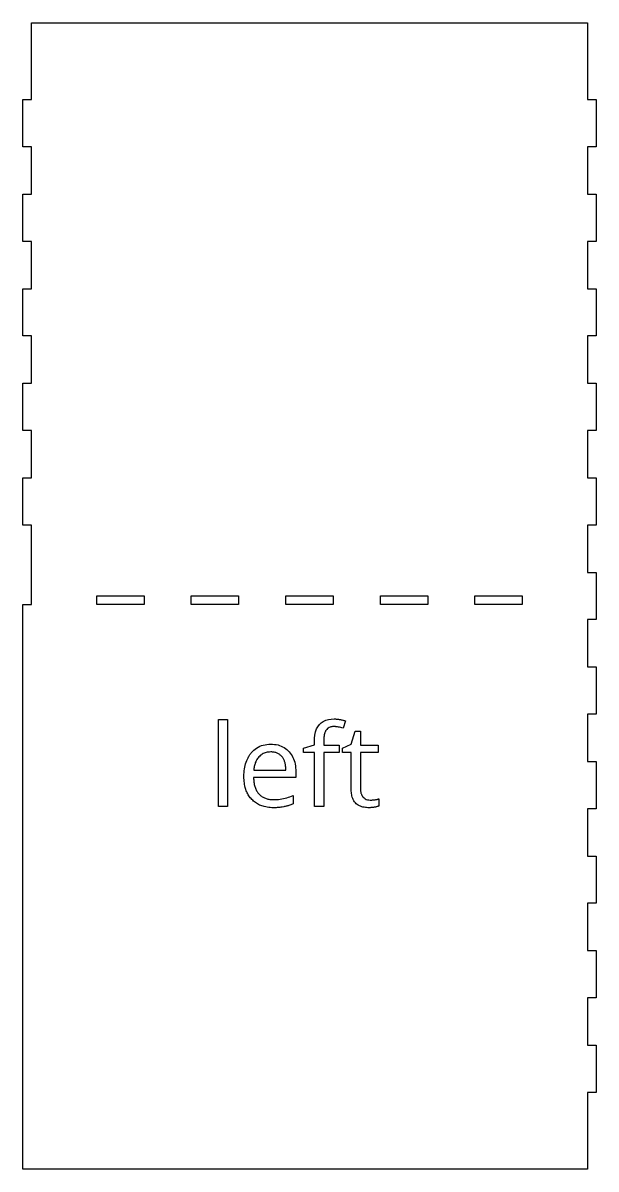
# Model space of a CAD drawing. Extents: x 87 to 1039, y 353 to 779.
# Drawn here: x 358 to 558, y 379.4 to 779.4 of the extents above; entities that cross this region are included whole.
import ezdxf

# ---------------------------------------------------------------- set-up
doc = ezdxf.new("R2010")
doc.units = 0
doc.layers.get('0').update_dxf_attribs({"linetype": 'CONTINUOUS'})

msp = doc.modelspace()

# ---------------------------------------------------------------- linework, layer by layer
at = {"color": 7}
for p, q in [((360.95645, 752.653645), (360.95645, 779.403645)), ((360.95645, 779.403645), (367.20645, 779.403645)), ((367.20645, 779.403645), (383.70645, 779.403645)), ((383.70645, 779.403645), (532.20645, 779.403645)), ((532.20645, 779.403645), (554.95645, 779.403645)), ((554.95645, 779.403645), (554.95645, 769.153645)), ((554.95645, 769.153645), (554.95645, 752.653645)), ((357.95645, 736.153645), (357.95645, 752.653645)), ((357.95645, 752.653645), (360.95645, 752.653645)), ((554.95645, 752.653645), (557.95645, 752.653645)), ((557.95645, 752.653645), (557.95645, 736.153645)), ((360.95645, 736.153645), (357.95645, 736.153645)), ((360.95645, 719.653645), (360.95645, 736.153645)), ((557.95645, 736.153645), (554.95645, 736.153645)), ((554.95645, 736.153645), (554.95645, 719.653645)), ((357.95645, 703.153644), (357.95645, 719.653645)), ((357.95645, 719.653645), (360.95645, 719.653645)), ((554.95645, 719.653645), (557.95645, 719.653645)), ((557.95645, 719.653645), (557.95645, 703.153644)), ((360.95645, 703.153644), (357.95645, 703.153644)), ((360.95645, 686.65364), (360.95645, 703.153644)), ((557.95645, 703.153644), (554.95645, 703.153644)), ((554.95645, 703.153644), (554.95645, 686.65364)), ((357.95645, 670.15364), (357.95645, 686.65364)), ((357.95645, 686.65364), (360.95645, 686.65364)), ((554.95645, 686.65364), (557.95645, 686.65364)), ((557.95645, 686.65364), (557.95645, 670.15364)), ((360.95645, 670.15364), (357.95645, 670.15364)), ((360.95645, 653.65364), (360.95645, 670.15364)), ((557.95645, 670.15364), (554.95645, 670.15364)), ((554.95645, 670.15364), (554.95645, 653.65364)), ((357.95645, 637.15364), (357.95645, 653.65364)), ((357.95645, 653.65364), (360.95645, 653.65364)), ((554.95645, 653.65364), (557.95645, 653.65364)), ((557.95645, 653.65364), (557.95645, 637.15364)), ((360.95645, 637.15364), (357.95645, 637.15364)), ((360.95645, 620.65364), (360.95645, 637.15364)), ((557.95645, 637.15364), (554.95645, 637.15364)), ((554.95645, 637.15364), (554.95645, 620.65364)), ((357.95645, 604.15364), (357.95645, 620.65364)), ((357.95645, 620.65364), (360.95645, 620.65364)), ((554.95645, 620.65364), (557.95645, 620.65364)), ((557.95645, 620.65364), (557.95645, 604.15364)), ((360.95645, 604.15364), (357.95645, 604.15364)), ((360.95645, 587.65364), (360.95645, 604.15364)), ((557.95645, 604.15364), (554.95645, 604.15364)), ((554.95645, 604.15364), (554.95645, 587.65364)), ((360.95645, 576.40366), (360.95645, 587.65364)), ((554.95645, 587.65364), (557.95645, 587.65364)), ((557.95645, 587.65364), (557.95645, 571.15364)), ((357.95644, 576.40366), (360.95645, 576.40366)), ((357.95645, 379.40364), (357.95645, 576.40365)), ((357.95645, 576.40365), (360.95645, 576.40365)), ((383.70645, 579.40366), (400.20645, 579.40366)), ((383.70645, 576.40366), (383.70645, 579.40366)), ((400.20645, 576.40366), (383.70645, 576.40366)), ((400.20645, 579.40366), (400.20645, 576.40366)), ((416.70645, 579.40366), (433.20645, 579.40366)), ((416.70645, 576.40366), (416.70645, 579.40366)), ((433.20645, 576.40366), (416.70645, 576.40366)), ((433.20645, 579.40366), (433.20645, 576.40366)), ((449.70645, 579.40366), (466.20645, 579.40366)), ((449.70645, 576.40366), (449.70645, 579.40366)), ((466.20645, 576.40366), (449.70645, 576.40366)), ((466.20645, 579.40366), (466.20645, 576.40366)), ((482.70642, 579.40366), (499.20642, 579.40366)), ((482.70642, 576.40366), (482.70642, 579.40366)), ((499.20642, 576.40366), (482.70642, 576.40366)), ((499.20642, 579.40366), (499.20642, 576.40366)), ((515.70642, 579.40366), (532.20642, 579.40366)), ((515.70642, 576.40366), (515.70642, 579.40366)), ((532.20642, 576.40366), (515.70642, 576.40366)), ((532.20642, 579.40366), (532.20642, 576.40366)), ((557.95645, 571.15364), (554.95645, 571.15364)), ((554.95645, 571.15364), (554.95645, 554.65364)), ((554.95645, 554.65364), (557.95645, 554.65364)), ((557.95645, 554.65364), (557.95645, 538.15364)), ((426.15145, 505.90112), (426.15145, 536.29212)), ((426.15145, 536.29212), (429.39445, 536.29212)), ((429.39445, 536.29212), (429.39445, 505.90112)), ((557.95645, 538.15364), (554.95645, 538.15364)), ((554.95645, 538.15364), (554.95645, 521.65364)), ((470.54645, 535.82312), (469.70645, 533.22512)), ((472.49945, 527.69812), (473.86645, 532.26812)), ((473.86645, 532.26812), (475.74145, 532.26812)), ((475.74145, 532.26812), (475.74145, 527.30712)), ((459.66745, 527.42412), (459.66745, 528.61612)), ((462.90945, 528.69412), (462.90945, 527.30712)), ((455.83945, 526.25312), (459.66745, 527.42412)), ((455.83945, 524.78812), (455.83945, 526.25312)), ((459.66745, 524.78812), (455.83945, 524.78812)), ((459.66745, 505.90112), (459.66745, 524.78812)), ((462.90945, 527.30712), (468.35945, 527.30712)), ((468.35945, 524.78812), (462.90945, 524.78812)), ((462.90945, 524.78812), (462.90945, 505.90112)), ((468.35945, 527.30712), (468.35945, 524.78812)), ((469.43345, 526.35012), (472.49945, 527.69812)), ((469.43345, 524.78812), (469.43345, 526.35012)), ((472.49945, 524.78812), (469.43345, 524.78812)), ((472.49945, 512.05312), (472.49945, 524.78812)), ((475.74145, 527.30712), (481.95245, 527.30712)), ((481.95245, 524.78812), (475.74145, 524.78812)), ((475.74145, 524.78812), (475.74145, 512.19012)), ((481.95245, 527.30712), (481.95245, 524.78812)), ((554.95645, 521.65364), (557.95645, 521.65364)), ((557.95645, 521.65364), (557.95645, 505.15364)), ((453.18345, 516.01812), (438.43745, 516.01812)), ((438.51545, 518.65512), (449.70645, 518.65512)), ((438.51545, 518.65512), (438.51545, 518.65512)), ((453.18345, 518.06912), (453.18345, 516.01812)), ((453.18345, 518.06912), (453.18345, 518.06912)), ((452.26545, 509.78812), (452.26545, 506.89712)), ((482.10945, 508.57712), (482.10945, 506.09612)), ((482.10945, 508.57712), (482.10945, 508.57712)), ((429.39445, 505.90112), (426.15145, 505.90112)), ((462.90945, 505.90112), (459.66745, 505.90112)), ((557.95645, 505.15364), (554.95645, 505.15364)), ((554.95645, 505.15364), (554.95645, 488.65364)), ((554.95645, 488.65364), (557.95645, 488.65364)), ((557.95645, 488.65364), (557.95645, 472.15364)), ((557.95645, 472.15364), (554.95645, 472.15364)), ((554.95645, 472.15364), (554.95645, 455.65364)), ((554.95645, 455.65364), (557.95645, 455.65364)), ((557.95645, 455.65364), (557.95645, 439.15364)), ((557.95645, 439.15364), (554.95645, 439.15364)), ((554.95645, 439.15364), (554.95645, 422.65364)), ((554.95645, 422.65364), (557.95645, 422.65364)), ((557.95645, 422.65364), (557.95645, 406.15364)), ((557.95645, 406.15364), (554.95645, 406.15364)), ((554.95645, 406.15364), (554.95645, 379.40364)), ((383.70645, 379.40364), (357.95645, 379.40364)), ((532.20645, 379.40364), (383.70645, 379.40364)), ((548.70645, 379.40364), (532.20645, 379.40364)), ((554.95645, 379.40364), (548.70645, 379.40364))]:
    msp.add_line(p, q, dxfattribs=at)
for points, knots in [([(459.66745, 528.61612), (459.742589, 530.12429), (459.876706, 532.816259), (462.652083, 536.167778), (465.208834, 536.388999), (466.56245, 536.50612)], [0, 0, 0, 0, 4.449779, 7.94252, 11.872113, 11.872113, 11.872113, 11.872113]), ([(466.56245, 536.50612), (466.727161, 536.503009), (467.056537, 536.496786), (467.549606, 536.459397), (467.876153, 536.415881), (468.03945, 536.39412)], [0, 0, 0, 0, 0.494162, 0.988185, 1.482347, 1.482347, 1.482347, 1.482347]), ([(468.03945, 536.39412), (468.202397, 536.368906), (468.535291, 536.317395), (469.041355, 536.215582), (469.494422, 536.110271), (469.888783, 536.009315), (470.218587, 535.919618), (470.437161, 535.855286), (470.54645, 535.82312)], [0, 0, 0, 0, 0.494608, 1.01046, 1.548132, 1.889897, 2.231651, 2.573416, 2.573416, 2.573416, 2.573416]), ([(463.78845, 532.61012), (463.720197, 532.505929), (463.583775, 532.297675), (463.417347, 531.962135), (463.334099, 531.727506), (463.29245, 531.61012)], [0, 0, 0, 0, 0.37347, 0.746479, 1.119949, 1.119949, 1.119949, 1.119949]), ([(465.44945, 533.71112), (465.232183, 533.645104), (464.799192, 533.513541), (464.223696, 533.132071), (463.933876, 532.784516), (463.78845, 532.61012)], [0, 0, 0, 0, 0.679003, 1.353188, 2.032191, 2.032191, 2.032191, 2.032191]), ([(469.70645, 533.22512), (469.42165, 533.312877), (468.87646, 533.480869), (468.078791, 533.666736), (467.47502, 533.76533), (467.047674, 533.809612), (466.775783, 533.826389), (466.476093, 533.833951), (466.148985, 533.82446), (465.796118, 533.785492), (465.565038, 533.735918), (465.44945, 533.71112)], [0, 0, 0, 0, 0.893822, 1.711037, 2.454997, 2.727351, 2.999653, 3.272006, 3.626482, 3.980668, 4.335144, 4.335144, 4.335144, 4.335144]), ([(463.29245, 531.61012), (463.224465, 531.376672), (463.08007, 530.880848), (462.965552, 530.065044), (462.923825, 529.433411), (462.912794, 529.01949), (462.91002, 528.856815), (462.90964, 528.748352), (462.90945, 528.69412)], [0, 0, 0, 0, 0.728641, 1.547571, 2.464344, 2.627039, 2.789732, 2.952428, 2.952428, 2.952428, 2.952428]), ([(436.77145, 523.45112), (436.858102, 523.59025), (437.031377, 523.868465), (437.318046, 524.268291), (438.046403, 525.189092), (439.433164, 526.452612), (441.832227, 527.504661), (444.415003, 527.792583), (446.916853, 527.527893), (449.172764, 526.648517), (450.284955, 525.582562), (450.83945, 525.05112)], [0, 0, 0, 0, 0.49163, 0.983099, 1.474729, 4.01462, 6.51244, 9.204259, 11.716976, 14.015413, 16.30065, 16.30065, 16.30065, 16.30065]), ([(444.43345, 524.98312), (443.894845, 524.950497), (442.861983, 524.887937), (441.409004, 524.31368), (440.683284, 523.639338), (440.32145, 523.30312)], [0, 0, 0, 0, 1.613501, 3.094152, 4.566454, 4.566454, 4.566454, 4.566454]), ([(445.66445, 524.87512), (445.528717, 524.897276), (445.257317, 524.941577), (444.845935, 524.977669), (444.570967, 524.981303), (444.43345, 524.98312)], [0, 0, 0, 0, 0.412502, 0.824807, 1.237309, 1.237309, 1.237309, 1.237309]), ([(448.33945, 523.35212), (448.095579, 523.603623), (447.609486, 524.104927), (446.68439, 524.631627), (446.005198, 524.793772), (445.66445, 524.87512)], [0, 0, 0, 0, 1.047719, 2.088352, 3.136071, 3.136071, 3.136071, 3.136071]), ([(450.83945, 525.05112), (451.31095, 524.42187), (452.275786, 523.134229), (453.050249, 520.698603), (453.137583, 518.97456), (453.18345, 518.06912)], [0, 0, 0, 0, 2.34632, 4.801308, 7.516715, 7.516715, 7.516715, 7.516715]), ([(435.53945, 512.59212), (435.458057, 512.931542), (435.291567, 513.625824), (435.147648, 514.714347), (435.094227, 515.525505), (435.081065, 516.038078), (435.078045, 516.233088), (435.073285, 517.25049), (435.190652, 519.005188), (435.715956, 521.406808), (436.428507, 522.786897), (436.77145, 523.45112)], [0, 0, 0, 0, 1.046533, 2.140669, 3.288803, 3.483834, 3.678862, 3.873894, 6.536, 8.944139, 11.178555, 11.178555, 11.178555, 11.178555]), ([(439.04845, 521.15512), (438.979973, 520.953183), (438.840026, 520.540483), (438.687137, 519.888838), (438.599676, 519.378728), (438.554234, 519.02483), (438.533049, 518.84016), (438.521317, 518.716801), (438.51545, 518.65512)], [0, 0, 0, 0, 0.639378, 1.306696, 2.005324, 2.191196, 2.377064, 2.562937, 2.562937, 2.562937, 2.562937]), ([(440.32145, 523.30312), (440.143131, 523.087925), (439.78687, 522.657991), (439.357683, 521.9338), (439.1516, 521.414864), (439.04845, 521.15512)], [0, 0, 0, 0, 0.837652, 1.673529, 2.511181, 2.511181, 2.511181, 2.511181]), ([(449.08145, 522.14612), (449.014429, 522.289128), (448.880462, 522.574985), (448.631656, 522.979378), (448.436888, 523.227827), (448.33945, 523.35212)], [0, 0, 0, 0, 0.473574, 0.946623, 1.420197, 1.420197, 1.420197, 1.420197]), ([(449.70645, 518.65512), (449.693704, 519.092205), (449.66947, 519.92327), (449.473313, 521.104474), (449.207881, 521.810042), (449.08145, 522.14612)], [0, 0, 0, 0, 1.311507, 2.493675, 3.568947, 3.568947, 3.568947, 3.568947]), ([(438.43745, 516.01812), (438.468036, 515.476211), (438.526189, 514.445879), (438.821848, 512.987234), (439.191945, 512.12658), (439.36845, 511.71612)], [0, 0, 0, 0, 1.627869, 3.095064, 4.432765, 4.432765, 4.432765, 4.432765]), ([(437.82145, 508.40112), (437.475324, 508.811336), (436.784283, 509.630334), (436.009142, 511.053916), (435.696197, 512.078787), (435.53945, 512.59212)], [0, 0, 0, 0, 1.607702, 3.20978, 4.817482, 4.817482, 4.817482, 4.817482]), ([(472.75445, 509.67312), (472.701235, 509.934417), (472.594845, 510.456811), (472.509496, 511.253405), (472.5028, 511.78648), (472.49945, 512.05312)], [0, 0, 0, 0, 0.799719, 1.598824, 2.398543, 2.398543, 2.398543, 2.398543]), ([(475.74145, 512.19012), (475.7429, 512.062152), (475.7458, 511.806272), (475.779133, 511.423659), (475.833097, 511.032967), (475.918519, 510.643863), (476.037677, 510.265837), (476.176596, 509.943335), (476.325615, 509.668791), (476.48115, 509.436318), (476.784942, 509.057655), (477.326102, 508.604362), (478.207072, 508.241746), (478.845222, 508.20524), (479.17945, 508.18612)], [0, 0, 0, 0, 0.383807, 0.767449, 1.151257, 1.566389, 1.960973, 2.338568, 2.617945, 2.897049, 3.176426, 4.073069, 4.981158, 5.979802, 5.979802, 5.979802, 5.979802]), ([(442.15945, 505.88412), (441.61837, 506.050138), (440.538607, 506.381439), (439.057583, 507.24076), (438.234103, 508.013762), (437.82145, 508.40112)], [0, 0, 0, 0, 1.69457, 3.381634, 5.076204, 5.076204, 5.076204, 5.076204]), ([(439.36845, 511.71612), (439.458339, 511.546463), (439.638016, 511.207337), (439.964287, 510.731176), (440.215682, 510.441192), (440.34145, 510.29612)], [0, 0, 0, 0, 0.57572, 1.150799, 1.726519, 1.726519, 1.726519, 1.726519]), ([(440.34145, 510.29612), (440.633063, 510.019977), (441.214804, 509.469098), (442.274653, 508.87184), (443.047193, 508.659541), (443.43445, 508.55312)], [0, 0, 0, 0, 1.202078, 2.39803, 3.600108, 3.600108, 3.600108, 3.600108]), ([(443.43445, 508.55312), (443.653637, 508.509722), (444.091857, 508.422955), (444.759359, 508.352357), (445.206034, 508.345533), (445.42945, 508.34212)], [0, 0, 0, 0, 0.670124, 1.339777, 2.009902, 2.009902, 2.009902, 2.009902]), ([(445.42945, 508.34212), (446.196883, 508.374198), (447.74091, 508.438738), (450.046387, 508.932698), (451.518426, 509.500151), (452.26545, 509.78812)], [0, 0, 0, 0, 2.301615, 4.630702, 7.030488, 7.030488, 7.030488, 7.030488]), ([(476.21545, 505.84612), (475.656157, 506.072825), (474.560319, 506.517016), (473.31402, 507.91681), (472.946608, 509.069997), (472.75445, 509.67312)], [0, 0, 0, 0, 1.792879, 3.512842, 5.398705, 5.398705, 5.398705, 5.398705]), ([(479.17945, 508.18612), (479.353407, 508.188269), (479.701269, 508.192567), (480.221906, 508.231289), (480.578468, 508.274534), (480.772803, 508.302986), (480.806137, 508.307985), (480.98739, 508.335854), (481.294175, 508.38853), (481.703175, 508.471529), (481.957681, 508.532609), (482.080132, 508.568401), (482.0948, 508.572731), (482.104567, 508.575657), (482.10945, 508.57712)], [0, 0, 0, 0, 0.521808, 1.04346, 1.565268, 1.598974, 1.632681, 1.666387, 2.149123, 2.566266, 2.918401, 2.933695, 2.948988, 2.964282, 2.964282, 2.964282, 2.964282]), ([(445.31245, 505.51012), (444.958637, 505.51613), (444.251324, 505.528143), (443.195347, 505.653401), (442.504851, 505.807191), (442.15945, 505.88412)], [0, 0, 0, 0, 1.061188, 2.121438, 3.182626, 3.182626, 3.182626, 3.182626]), ([(452.26545, 506.89712), (452.07133, 506.814927), (451.683116, 506.650552), (451.09095, 506.428341), (450.531256, 506.236496), (450.004213, 506.075995), (449.511173, 505.944955), (448.820315, 505.784354), (447.879147, 505.634231), (446.642295, 505.527968), (445.770944, 505.516273), (445.31245, 505.51012)], [0, 0, 0, 0, 0.632352, 1.264621, 1.896973, 2.407069, 2.91709, 3.427187, 4.53438, 5.772736, 7.147982, 7.147982, 7.147982, 7.147982]), ([(482.10945, 506.09612), (482.068219, 506.077293), (481.985765, 506.039644), (481.859212, 505.989787), (481.66223, 505.921944), (481.376782, 505.839652), (480.98465, 505.750829), (480.499856, 505.663468), (479.952702, 505.586363), (479.373505, 505.529746), (478.987927, 505.513382), (478.783785, 505.510597), (478.747118, 505.510262), (478.441914, 505.508946), (477.868088, 505.524588), (477.030993, 505.634498), (476.487409, 505.775551), (476.21545, 505.84612)], [0, 0, 0, 0, 0.135961, 0.27189, 0.407851, 0.760873, 1.162422, 1.613552, 2.238337, 2.819611, 3.358759, 3.395428, 3.432096, 3.468765, 4.311059, 5.152317, 5.994611, 5.994611, 5.994611, 5.994611])]:
    msp.add_open_spline(points, degree=3, knots=knots, dxfattribs=at)

doc.saveas('drawing.dxf')
